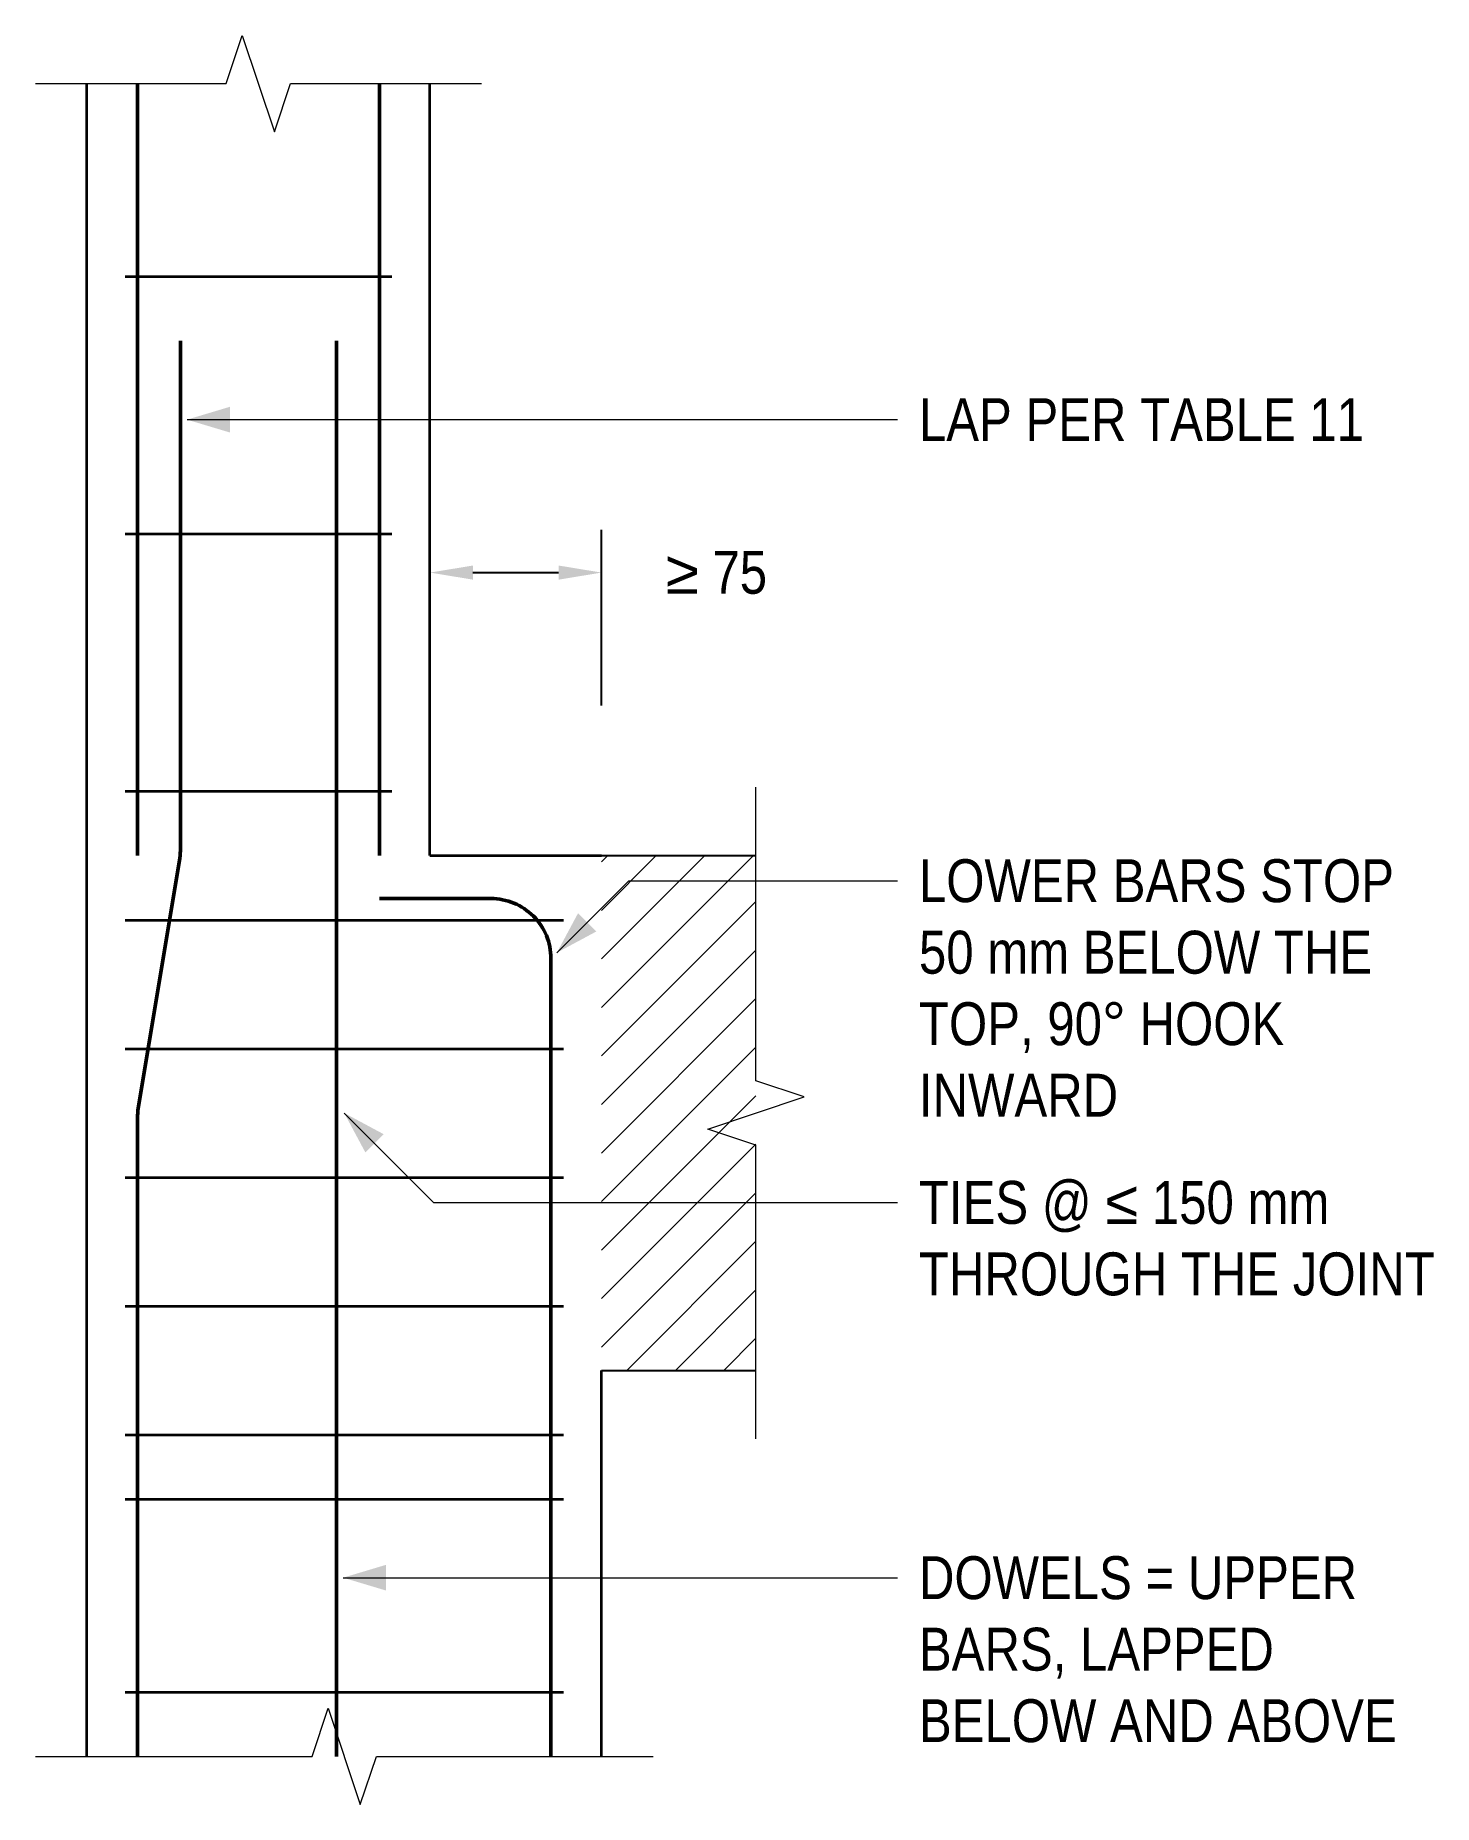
# Model space of a CAD drawing. Header units: millimetres. Extents: x 11940 to 13570, y -13106 to -11044.
import ezdxf

# ---------------------------------------------------------------- set-up
doc = ezdxf.new("R2010")
doc.units = ezdxf.units.MM
doc.header["$LTSCALE"] = 3.75
for name, color, linetype, lineweight in [('S-ANNO', 3, 'Continuous', 18), ('S-BREAK', 8, 'Continuous', 18), ('S-CONC', 4, 'Continuous', 35), ('S-CONC-VIS', 5, 'Continuous', 25), ('S-DIMS', 2, 'Continuous', 18), ('S-HATCH', 9, 'Continuous', 13), ('S-REBR', 1, 'Continuous', 50), ('S-REBR-SEC', 30, 'Continuous', 35), ('S-TEXT', 7, 'Continuous', 18)]:
    doc.layers.add(name, color=color, linetype=linetype, lineweight=lineweight)
doc.styles.add('AN', font='ARIALN_0.TTF')
doc.dimstyles.new('EIT-25', dxfattribs={"dimscale": 25, "dimtxt": 2, "dimasz": 2, "dimexe": 2, "dimexo": 1, "dimgap": 0.6, "dimtad": 1, "dimdec": 0, "dimtxsty": 'AN', "dimcen": 2.5, "dimclrd": 2, "dimclre": 8, "dimclrt": 7, "dimazin": 3, "dimtfac": 1, "dimtmove": 1, "dimatfit": 3, "dimlwd": -1, "dimlwe": -1, "dimarcsym": 0})

msp = doc.modelspace()

# ---------------------------------------------------------------- hatches: boundary and pattern name
at = {"layer": 'S-HATCH'}
h = msp.add_hatch(dxfattribs=at)
h.set_pattern_fill('ANSI31', color=256, scale=12.5984)
h.paths.add_polyline_path([(12600, -12600), (12780, -12600), (12780, -12000), (12600, -12000)])

# ---------------------------------------------------------------- linework, layer by layer
at = {"layer": 'S-ANNO', "flags": 128}
for points in [[(12116.8, -11491.7), (12870, -11491.7), (12945, -11491.7)], [(12547.9, -12113.1), (12631.8, -12029.2), (12870, -12029.2), (12945, -12029.2)], [(12300, -12300), (12404.2, -12404.2), (12870, -12404.2), (12945, -12404.2)], [(12298.8, -12841.7), (12870, -12841.7), (12945, -12841.7)]]:
    msp.add_lwpolyline(points, dxfattribs=at)
at = {"layer": 'S-ANNO'}
for points in [[(12116.8, -11491.7), (12166.8, -11506.7), (12166.8, -11476.7)], [(12547.9, -12113.1), (12593.9, -12088.4), (12572.6, -12067.1)], [(12300, -12300), (12324.7, -12346), (12346, -12324.7)], [(12298.8, -12841.7), (12348.8, -12856.7), (12348.8, -12826.7)]]:
    msp.add_solid(points, dxfattribs=at)
at = {"layer": 'S-BREAK', "flags": 128}
for points in [[(11940, -11100), (12162.5, -11100), (12181.2, -11043.8), (12218.8, -11156.2), (12237.5, -11100), (12460, -11100)], [(12780, -12680), (12780, -12337.5), (12723.8, -12318.8), (12836.2, -12281.2), (12780, -12262.5), (12780, -11920)], [(11940, -13050), (12262.5, -13050), (12281.2, -12993.8), (12318.8, -13106.2), (12337.5, -13050), (12660, -13050)]]:
    msp.add_lwpolyline(points, dxfattribs=at)
at = {"layer": 'S-CONC'}
for p, q in [((12000, -12000), (12000, -11100)), ((12400, -12000), (12400, -11100)), ((12000, -12600), (12000, -12000)), ((12000, -12000), (12000, -12000)), ((12400, -12000), (12600, -12000)), ((12000, -13050), (12000, -12600)), ((12600, -13050), (12600, -12600))]:
    msp.add_line(p, q, dxfattribs=at)
at = {"layer": 'S-CONC-VIS'}
for p, q in [((12600, -12000), (12780, -12000)), ((12600, -12600), (12780, -12600))]:
    msp.add_line(p, q, dxfattribs=at)
at = {"layer": 'S-REBR', "flags": 128}
for points in [[(12059, -12000), (12059, -11100)], [(12341, -12000), (12341, -11100)], [(12291, -13050), (12291, -11400)]]:
    msp.add_lwpolyline(points, dxfattribs=at)
for points in [[(12059, -13050), (12059, -12305.8, -0.041311), (12060, -12294.3), (12108, -12005.7, 0.041311), (12109, -11994.2), (12109, -11400)], [(12541, -13050), (12541, -12120, 0.414214), (12471, -12050), (12341, -12050)]]:
    msp.add_lwpolyline(points, format="xyb", dxfattribs=at)
at = {"layer": 'S-REBR-SEC'}
for p, q in [((12044.5, -11325), (12355.5, -11325)), ((12044.5, -11625), (12355.5, -11625)), ((12044.5, -11925), (12355.5, -11925)), ((12044.5, -12075), (12555.5, -12075)), ((12044.5, -12225), (12555.5, -12225)), ((12044.5, -12375), (12555.5, -12375)), ((12044.5, -12525), (12555.5, -12525)), ((12044.5, -12675), (12555.5, -12675)), ((12044.5, -12750), (12555.5, -12750)), ((12044.5, -12975), (12555.5, -12975))]:
    msp.add_line(p, q, dxfattribs=at)

# ---------------------------------------------------------------- texts
at = {"layer": 'S-TEXT', "char_height": 50, "attachment_point": 1, "style": 'AN'}
for s, insert, width in [('LAP PER TABLE 11', (12970, -11466.7), 552.186), ('LOWER BARS STOP\\P50 mm BELOW THE\\PTOP, 90° HOOK\\PINWARD', (12970, -12004.2), 588.437), ('TIES @ ≤ 150 mm\\PTHROUGH THE JOINT', (12970, -12379.2), 637.919), ('DOWELS = UPPER\\PBARS, LAPPED\\PBELOW AND ABOVE', (12970, -12816.7), 591.771)]:
    msp.add_mtext(s, dxfattribs=dict(at, insert=insert, width=width))

# ---------------------------------------------------------------- dimensions: what is measured, and where the dimension line sits
at = {"layer": 'S-DIMS'}
msp.add_linear_dim(base=(12400, -11670), p1=(12400, -11850), p2=(12600, -11850), location=(12734, -11670), text='≥ 75', dimstyle='EIT-25', override={"dimtmove": 2}, dxfattribs=at).render()

doc.saveas('drawing.dxf')
